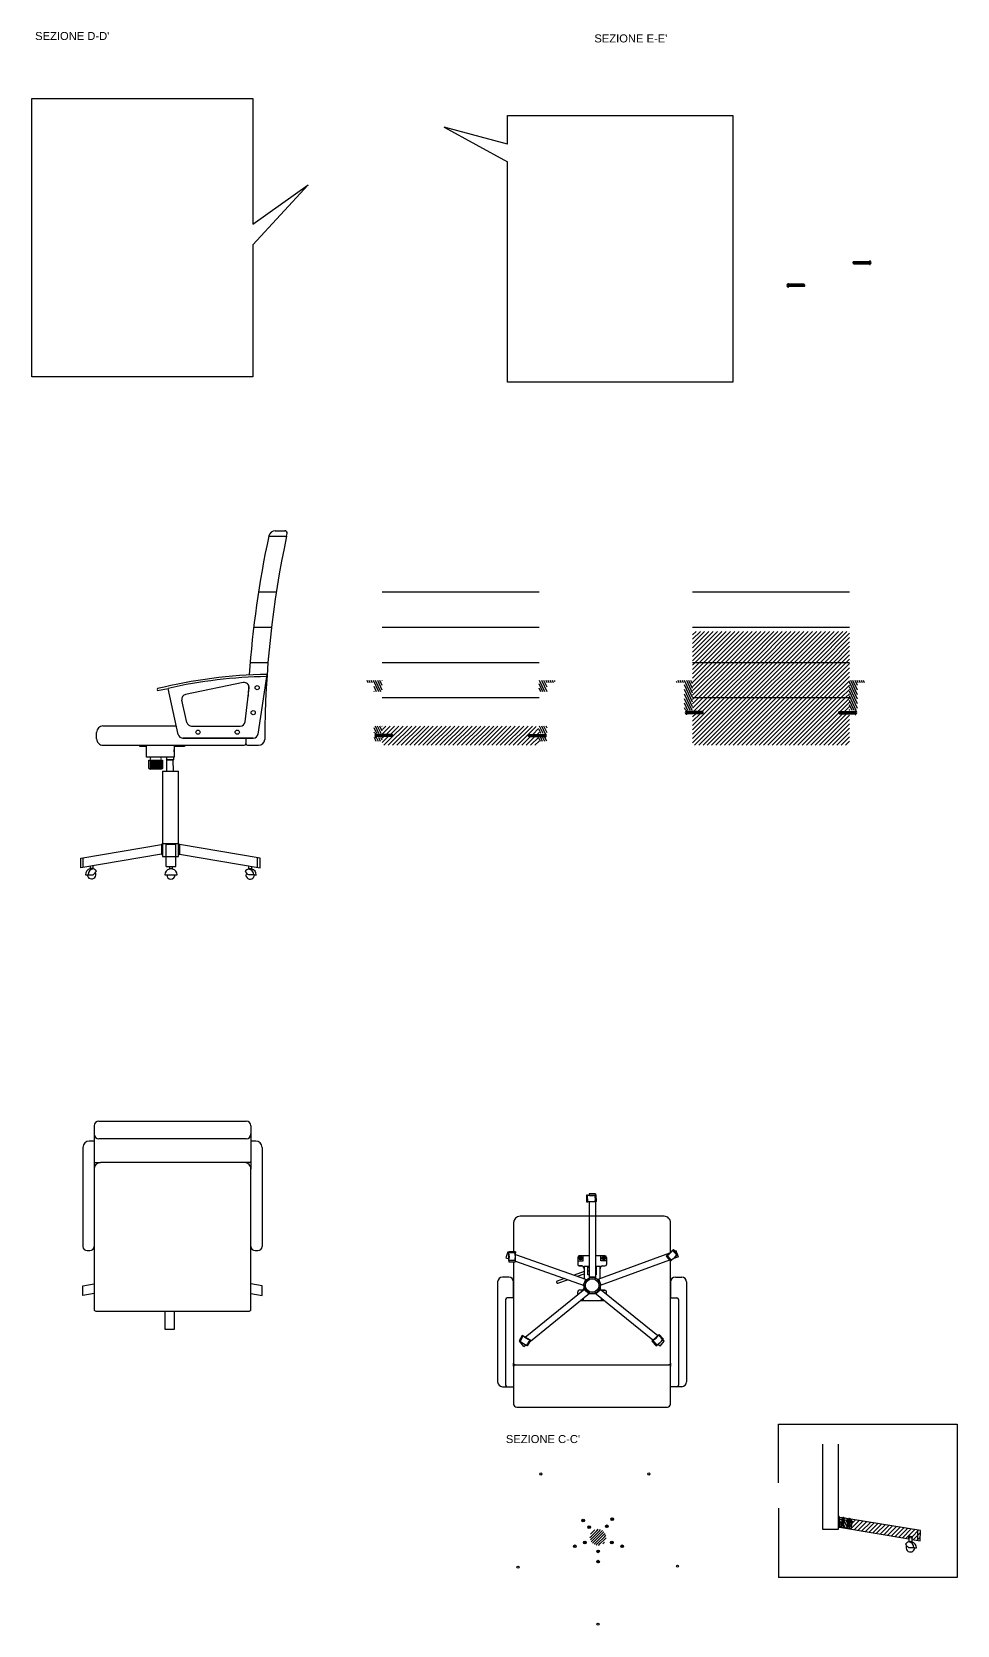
# Model space of a CAD drawing. Header units: millimetres. Extents: x -1085 to 10527, y 119 to 3003.
# Drawn here: x 4008.5 to 4297.5, y 896 to 1393.6 of the extents above; entities that cross this region are included whole.
import ezdxf

# ---------------------------------------------------------------- set-up
doc = ezdxf.new("R2010")
doc.units = ezdxf.units.MM
doc.styles.get("Standard").update_dxf_attribs({"font": 'arial.ttf'})
pattern_1 = [(45, (1871.6144, -69.7985), (-0.6735192, 0.6735192), [])]
pattern_2 = [(115, (1871.6144, -69.79846), (-0.54673017, -0.25494447), [])]
pattern_3 = [(45, (1871.6144, -69.79846), (-0.42656217, 0.42656217), [])]

msp = doc.modelspace()

# ---------------------------------------------------------------- hatches: boundary and pattern name
h = msp.add_hatch()
h.set_pattern_fill('ANSI31', color=256, scale=0.3)
h.set_pattern_definition(pattern_1)
h.paths.add_polyline_path([(4263.87, 1180.64), (4260.72, 1180.64), (4260.71, 1180.65), (4260.6, 1180.65), (4260.6, 1181.34), (4263.87, 1181.34), (4263.87, 1181.54), (4263.87, 1185.69), (4214.87, 1185.69), (4214.87, 1181.34), (4217.98, 1181.34), (4218.14, 1181.34), (4218.14, 1180.65), (4214.87, 1180.65), (4214.87, 1180.45), (4214.87, 1171.5, 0.414286), (4215.57, 1170.8), (4263.17, 1170.81, 0.414142), (4263.87, 1171.51)])
h.paths.add_polyline_path([(4263.87, 1206.34), (4214.87, 1206.34), (4214.87, 1196.69), (4263.87, 1196.69)])
h = msp.add_hatch()
h.set_pattern_fill('ANSI31', color=256, scale=0.3)
h.set_pattern_definition(pattern_1)
h.paths.add_polyline_path([(4263.87, 1196.69), (4214.87, 1196.69), (4214.87, 1185.69), (4263.87, 1185.69)])
h = msp.add_hatch()
h.set_pattern_fill('ANSI31', color=256, scale=0.19, angle=70)
h.set_pattern_definition(pattern_2)
h.paths.add_polyline_path([(4115.42, 1176.79), (4115.42, 1174.5), (4117.92, 1174.5), (4117.92, 1175.31), (4117.92, 1176.79)])
h.paths.add_polyline_path([(4117.92, 1173.2), (4115.42, 1173.2), (4115.42, 1172.27, 0.414214), (4115.72, 1171.97), (4117.92, 1171.97)])
h.paths.add_polyline_path([(4117.92, 1190.34), (4115.42, 1190.34), (4115.42, 1187.47), (4117.92, 1187.47)])
h.paths.add_polyline_path([(4117.92, 1191.04), (4112.92, 1191.04), (4112.92, 1190.34), (4117.92, 1190.34)])
h.paths.add_polyline_path([(4169.42, 1176.79), (4166.92, 1176.79), (4166.92, 1175.31), (4166.92, 1174.5), (4169.42, 1174.5)])
h.paths.add_polyline_path([(4169.42, 1173.2), (4166.92, 1173.2), (4166.92, 1171.97), (4169.12, 1171.97, 0.414214), (4169.42, 1172.27)])
h.paths.add_polyline_path([(4169.42, 1190.34), (4166.92, 1190.34), (4166.92, 1187.47), (4169.42, 1187.47)])
h.paths.add_polyline_path([(4171.92, 1191.04), (4166.92, 1191.04), (4166.92, 1190.34), (4171.92, 1190.34)])
h.paths.add_polyline_path([(4214.87, 1190.34), (4212.37, 1190.34), (4212.37, 1181.65), (4214.87, 1181.65)])
h.paths.add_polyline_path([(4214.87, 1191.04), (4209.87, 1191.04), (4209.87, 1190.34), (4214.87, 1190.34)])
h.paths.add_polyline_path([(4268.87, 1191.04), (4263.87, 1191.04), (4263.87, 1190.34), (4268.87, 1190.34)])
h.paths.add_polyline_path([(4266.37, 1190.34), (4263.87, 1190.34), (4263.87, 1181.65), (4266.37, 1181.65)])
h = msp.add_hatch()
h.set_pattern_fill('ANSI31', color=256, scale=0.3)
h.set_pattern_definition(pattern_1)
h.paths.add_polyline_path([(4166.92, 1175.31, 0.414214), (4165.42, 1176.81), (4119.42, 1176.81, 0.414214), (4117.92, 1175.31), (4117.92, 1174.19), (4121.2, 1174.19), (4121.2, 1173.51), (4117.92, 1173.51), (4117.92, 1173.3), (4117.92, 1171.5, 0.414286), (4118.63, 1170.8), (4166.23, 1170.81, 0.414142), (4166.92, 1171.51), (4166.92, 1173.2), (4166.92, 1173.3), (4166.92, 1173.51), (4164.35, 1173.51), (4163.65, 1173.51), (4163.65, 1174.19), (4166.92, 1174.19), (4166.92, 1174.4), (4166.92, 1174.5)])
h = msp.add_hatch()
h.set_pattern_fill('ANSI31', color=256, scale=0.19)
h.set_pattern_definition(pattern_3)
h.paths.add_polyline_path([(4182.82, 923.4, 1), (4187.86, 923.4, 1)])
h.paths.add_polyline_path([(4187.44, 923.4, -1), (4183.24, 923.4, -1)], flags=16)
h = msp.add_hatch()
h.set_pattern_fill('ANSI31', color=256, scale=0.3)
h.set_pattern_definition(pattern_1)
h.paths.add_polyline_path([(4264.35, 929.04), (4264.26, 928.97), (4264.24, 928.83, -0.414214), (4264.22, 928.82), (4264.15, 928.83), (4264.1, 928.51), (4264.81, 928.4), (4264.44, 926.13), (4260.81, 926.75), (4260.81, 926.71), (4260.48, 926.45), (4260.48, 926.35), (4260.81, 926.61), (4282.38, 922.94), (4282.38, 923.33, 0.304606), (4282.38, 923.44), (4282.38, 923.81), (4283.42, 923.63), (4283.42, 923.29, 0.297493), (4283.42, 923.18), (4283.42, 922.76), (4285.19, 922.46), (4285.19, 925.68)])
h.paths.add_polyline_path([(4263.53, 928.93), (4263.45, 928.94, -0.414214), (4263.43, 928.96), (4263.45, 929.09), (4263.4, 929.19), (4262.48, 929.34), (4262.4, 929.27), (4262.32, 928.8), (4263.48, 928.61)])
h.paths.add_polyline_path([(4261.59, 929.39), (4261.53, 929.49), (4260.81, 929.61), (4260.48, 930), (4260.48, 929.9), (4260.81, 929.51), (4260.81, 929.04), (4261.51, 928.93)])
h.paths.add_polyline_path([(4286.01, 925.55), (4285.19, 925.68), (4285.19, 922.46), (4285.98, 922.33)])
h = msp.add_hatch()
h.set_pattern_fill('ANSI31', color=256, scale=0.19, angle=70)
h.set_pattern_definition(pattern_2)
h.paths.add_polyline_path([(4263.48, 928.61), (4262.23, 928.81), (4261.96, 927.12), (4261.87, 926.57), (4263.11, 926.36)])
h.paths.add_polyline_path([(4261.61, 928.91), (4261.34, 927.22), (4261.34, 927.22), (4261.61, 928.91), (4261.61, 928.91), (4261.29, 926.91), (4261.25, 926.67), (4260.81, 926.75), (4260.81, 929.04), (4261.61, 928.91), (4261.34, 927.22), (4261.34, 927.22)])
h.paths.add_polyline_path([(4264.81, 928.4), (4264.1, 928.51), (4263.83, 926.83), (4263.73, 926.25), (4264.44, 926.13)])
h = msp.add_hatch()
h.set_pattern_fill('ANSI31', color=256, scale=0.19)
h.set_pattern_definition(pattern_3)
h.paths.add_polyline_path([(4187.44, 923.4, 1), (4183.24, 923.4, 1)])

# ---------------------------------------------------------------- linework, layer by layer
for p, q in [((4157.09, 1358.56), (4137.25, 1363.89)), ((4137.25, 1363.89), (4157.09, 1353.03)), ((4077.48, 1333.55), (4094.82, 1345.83)), ((4094.82, 1345.83), (4077.48, 1327.15)), ((4265.36, 1321.19), (4265.25, 1321.88)), ((4265.51, 1321.19), (4265.4, 1321.88)), ((4265.66, 1321.19), (4265.55, 1321.88)), ((4265.81, 1321.19), (4265.7, 1321.88)), ((4265.96, 1321.19), (4265.85, 1321.88)), ((4266.11, 1321.19), (4266, 1321.88)), ((4266.26, 1321.19), (4266.15, 1321.88)), ((4266.41, 1321.19), (4266.3, 1321.88)), ((4266.56, 1321.19), (4266.45, 1321.88)), ((4266.71, 1321.19), (4266.6, 1321.88)), ((4266.86, 1321.19), (4266.75, 1321.88)), ((4267.01, 1321.19), (4266.9, 1321.88)), ((4267.16, 1321.19), (4267.05, 1321.88)), ((4267.31, 1321.19), (4267.2, 1321.88)), ((4267.31, 1321.19), (4267.2, 1321.88)), ((4267.46, 1321.19), (4267.35, 1321.88)), ((4267.61, 1321.19), (4267.5, 1321.88)), ((4267.76, 1321.19), (4267.65, 1321.88)), ((4267.91, 1321.19), (4267.8, 1321.88)), ((4268.06, 1321.19), (4267.95, 1321.88)), ((4268.21, 1321.19), (4268.1, 1321.88)), ((4268.36, 1321.19), (4268.25, 1321.88)), ((4268.51, 1321.19), (4268.4, 1321.88)), ((4268.66, 1321.19), (4268.55, 1321.88)), ((4268.81, 1321.19), (4268.7, 1321.88)), ((4268.96, 1321.19), (4268.85, 1321.88)), ((4269.11, 1321.19), (4269, 1321.88)), ((4269.26, 1321.19), (4269.15, 1321.88)), ((4269.41, 1321.19), (4269.3, 1321.88)), ((4269.56, 1321.19), (4269.45, 1321.88)), ((4269.71, 1321.19), (4269.6, 1321.88)), ((4269.86, 1321.19), (4269.75, 1321.88)), ((4270.01, 1321.19), (4269.9, 1321.88)), ((4270.34, 1321.02), (4270.34, 1322.06)), ((4244.58, 1314.94), (4244.58, 1313.91)), ((4244.92, 1314.77), (4245.03, 1314.09)), ((4245.07, 1314.77), (4245.18, 1314.09)), ((4245.22, 1314.77), (4245.33, 1314.09)), ((4245.37, 1314.77), (4245.48, 1314.09)), ((4245.52, 1314.77), (4245.63, 1314.09)), ((4245.67, 1314.77), (4245.78, 1314.09)), ((4245.82, 1314.77), (4245.93, 1314.09)), ((4245.97, 1314.77), (4246.08, 1314.09)), ((4246.12, 1314.77), (4246.23, 1314.09)), ((4246.27, 1314.77), (4246.38, 1314.09)), ((4246.42, 1314.77), (4246.53, 1314.09)), ((4246.57, 1314.77), (4246.68, 1314.09)), ((4246.72, 1314.77), (4246.83, 1314.09)), ((4246.87, 1314.77), (4246.98, 1314.09)), ((4247.02, 1314.77), (4247.13, 1314.09)), ((4247.17, 1314.77), (4247.28, 1314.09)), ((4247.32, 1314.77), (4247.43, 1314.09)), ((4247.47, 1314.77), (4247.58, 1314.09)), ((4247.62, 1314.77), (4247.73, 1314.09)), ((4247.62, 1314.77), (4247.73, 1314.09)), ((4247.77, 1314.77), (4247.88, 1314.09)), ((4247.92, 1314.77), (4248.03, 1314.09)), ((4248.07, 1314.77), (4248.18, 1314.09)), ((4248.22, 1314.77), (4248.33, 1314.09)), ((4248.37, 1314.77), (4248.48, 1314.09)), ((4248.52, 1314.77), (4248.63, 1314.09)), ((4248.67, 1314.77), (4248.78, 1314.09)), ((4248.82, 1314.77), (4248.93, 1314.09)), ((4248.97, 1314.77), (4249.08, 1314.09)), ((4249.12, 1314.77), (4249.23, 1314.09)), ((4249.27, 1314.77), (4249.38, 1314.09)), ((4249.42, 1314.77), (4249.53, 1314.09)), ((4249.57, 1314.77), (4249.68, 1314.09)), ((4082.53, 1236.14), (4082.55, 1236.23)), ((4082.53, 1236.14), (4088.08, 1236.14)), ((4084.5, 1237.8), (4087.54, 1237.8)), ((4088.08, 1236.14), (4088.23, 1236.97)), ((4079.3, 1218.69), (4084.85, 1218.69)), ((4117.92, 1218.69), (4166.92, 1218.69)), ((4214.87, 1218.69), (4263.87, 1218.69)), ((4077.8, 1207.69), (4083.35, 1207.69)), ((4117.92, 1207.69), (4166.92, 1207.69)), ((4214.87, 1207.69), (4263.87, 1207.69)), ((4076.71, 1196.69), (4082.26, 1196.69)), ((4117.92, 1196.69), (4166.92, 1196.69)), ((4214.87, 1196.69), (4263.87, 1196.69)), ((4074.55, 1190.36), (4056.52, 1186.68)), ((4076.21, 1189.52), (4076.04, 1186.11)), ((4079.16, 1174.31), (4081.98, 1192.94)), ((4047.74, 1187.94), (4051.08, 1188.56)), ((4054.25, 1174.18), (4051.08, 1188.56)), ((4056.96, 1177.95), (4055.37, 1184.87)), ((4075.11, 1178.12), (4076.34, 1188.72)), ((4117.92, 1185.69), (4166.92, 1185.69)), ((4214.87, 1185.69), (4263.87, 1185.69)), ((4212.85, 1181.51), (4212.85, 1180.47)), ((4213.03, 1181.54), (4212.88, 1181.54)), ((4213.03, 1180.44), (4212.88, 1180.44)), ((4213.06, 1180.47), (4213.06, 1181.51)), ((4217.98, 1181.34), (4213.06, 1181.34)), ((4217.98, 1180.65), (4213.06, 1180.65)), ((4213.19, 1181.34), (4213.3, 1180.65)), ((4213.34, 1181.34), (4213.45, 1180.65)), ((4213.49, 1181.34), (4213.6, 1180.65)), ((4213.64, 1181.34), (4213.75, 1180.65)), ((4213.79, 1181.34), (4213.9, 1180.65)), ((4213.94, 1181.34), (4214.05, 1180.65)), ((4214.09, 1181.34), (4214.2, 1180.65)), ((4214.24, 1181.34), (4214.35, 1180.65)), ((4214.39, 1181.34), (4214.5, 1180.65)), ((4214.54, 1181.34), (4214.65, 1180.65)), ((4214.69, 1181.34), (4214.8, 1180.65)), ((4214.84, 1181.34), (4214.95, 1180.65)), ((4214.99, 1181.34), (4215.1, 1180.65)), ((4215.14, 1181.34), (4215.25, 1180.65)), ((4215.29, 1181.34), (4215.4, 1180.65)), ((4215.44, 1181.34), (4215.55, 1180.65)), ((4215.59, 1181.34), (4215.7, 1180.65)), ((4215.74, 1181.34), (4215.85, 1180.65)), ((4215.89, 1181.34), (4216, 1180.65)), ((4215.89, 1181.34), (4216, 1180.65)), ((4216.04, 1181.34), (4216.15, 1180.65)), ((4216.19, 1181.34), (4216.3, 1180.65)), ((4216.34, 1181.34), (4216.45, 1180.65)), ((4216.49, 1181.34), (4216.6, 1180.65)), ((4216.64, 1181.34), (4216.75, 1180.65)), ((4216.79, 1181.34), (4216.9, 1180.65)), ((4216.94, 1181.34), (4217.05, 1180.65)), ((4217.09, 1181.34), (4217.2, 1180.65)), ((4217.24, 1181.34), (4217.35, 1180.65)), ((4217.39, 1181.34), (4217.5, 1180.65)), ((4217.54, 1181.34), (4217.65, 1180.65)), ((4217.69, 1181.34), (4217.8, 1180.65)), ((4217.84, 1181.34), (4217.95, 1180.65)), ((4218.11, 1181.22), (4218, 1181.33)), ((4218.11, 1180.77), (4218, 1180.66)), ((4218.12, 1181.2), (4218.12, 1180.79)), ((4260.6, 1180.79), (4260.6, 1181.19)), ((4260.61, 1181.21), (4260.71, 1181.32)), ((4260.61, 1180.76), (4260.71, 1180.65)), ((4260.74, 1181.33), (4265.66, 1181.33)), ((4260.74, 1180.64), (4265.66, 1180.64)), ((4260.88, 1180.64), (4260.77, 1181.33)), ((4261.03, 1180.64), (4260.92, 1181.33)), ((4261.18, 1180.64), (4261.07, 1181.33)), ((4261.33, 1180.64), (4261.22, 1181.33)), ((4261.48, 1180.64), (4261.37, 1181.33)), ((4261.63, 1180.64), (4261.52, 1181.33)), ((4261.78, 1180.64), (4261.67, 1181.33)), ((4261.93, 1180.64), (4261.82, 1181.33)), ((4262.08, 1180.64), (4261.97, 1181.33)), ((4262.23, 1180.64), (4262.12, 1181.33)), ((4262.38, 1180.64), (4262.27, 1181.33)), ((4262.53, 1180.64), (4262.42, 1181.33)), ((4262.68, 1180.64), (4262.57, 1181.33)), ((4262.83, 1180.64), (4262.72, 1181.33)), ((4262.83, 1180.64), (4262.72, 1181.33)), ((4262.98, 1180.64), (4262.87, 1181.33)), ((4263.13, 1180.64), (4263.02, 1181.33)), ((4263.28, 1180.64), (4263.17, 1181.33)), ((4263.43, 1180.64), (4263.32, 1181.33)), ((4263.58, 1180.64), (4263.47, 1181.33)), ((4263.73, 1180.64), (4263.62, 1181.33)), ((4263.88, 1180.64), (4263.77, 1181.33)), ((4264.03, 1180.64), (4263.92, 1181.33)), ((4264.18, 1180.64), (4264.07, 1181.33)), ((4264.33, 1180.64), (4264.22, 1181.33)), ((4264.48, 1180.64), (4264.37, 1181.33)), ((4264.63, 1180.64), (4264.52, 1181.33)), ((4264.78, 1180.64), (4264.67, 1181.33)), ((4264.93, 1180.64), (4264.82, 1181.33)), ((4265.08, 1180.64), (4264.97, 1181.33)), ((4265.23, 1180.64), (4265.12, 1181.33)), ((4265.38, 1180.64), (4265.27, 1181.33)), ((4265.53, 1180.64), (4265.42, 1181.33)), ((4265.66, 1181.51), (4265.66, 1180.47)), ((4265.69, 1181.54), (4265.83, 1181.54)), ((4265.69, 1180.44), (4265.83, 1180.44)), ((4265.86, 1180.47), (4265.86, 1181.51)), ((4028.72, 1172.82), (4028.72, 1174.82)), ((4030.72, 1176.82), (4053.67, 1176.82)), ((4058.42, 1176.79), (4073.62, 1176.79)), ((4030.72, 1170.82), (4074.86, 1170.83)), ((4042.23, 1170.45), (4042.23, 1170.83)), ((4044.36, 1170.45), (4042.23, 1170.45)), ((4056.2, 1170.45), (4052.92, 1170.45)), ((4077.67, 1173.01), (4055.71, 1173.01)), ((4055.71, 1173.01), (4077.67, 1173.01)), ((4056.2, 1170.83), (4056.2, 1170.45)), ((4075.36, 1173.01), (4075.36, 1171.33)), ((4075.86, 1170.83), (4079.28, 1170.83)), ((4115.89, 1174.37), (4115.89, 1173.33)), ((4116.22, 1174.19), (4116.33, 1173.51)), ((4116.37, 1174.19), (4116.48, 1173.51)), ((4116.52, 1174.19), (4116.63, 1173.51)), ((4116.67, 1174.19), (4116.78, 1173.51)), ((4116.82, 1174.19), (4116.93, 1173.51)), ((4116.97, 1174.19), (4117.08, 1173.51)), ((4117.12, 1174.19), (4117.23, 1173.51)), ((4117.27, 1174.19), (4117.38, 1173.51)), ((4117.42, 1174.19), (4117.53, 1173.51)), ((4117.57, 1174.19), (4117.68, 1173.51)), ((4117.72, 1174.19), (4117.83, 1173.51)), ((4117.87, 1174.19), (4117.98, 1173.51)), ((4118.02, 1174.19), (4118.13, 1173.51)), ((4118.17, 1174.19), (4118.28, 1173.51)), ((4118.32, 1174.19), (4118.43, 1173.51)), ((4118.47, 1174.19), (4118.58, 1173.51)), ((4118.62, 1174.19), (4118.73, 1173.51)), ((4118.77, 1174.19), (4118.88, 1173.51)), ((4118.92, 1174.19), (4119.03, 1173.51)), ((4118.92, 1174.19), (4119.03, 1173.51)), ((4119.07, 1174.19), (4119.18, 1173.51)), ((4119.22, 1174.19), (4119.33, 1173.51)), ((4119.37, 1174.19), (4119.48, 1173.51)), ((4119.52, 1174.19), (4119.63, 1173.51)), ((4119.67, 1174.19), (4119.78, 1173.51)), ((4119.82, 1174.19), (4119.93, 1173.51)), ((4119.97, 1174.19), (4120.08, 1173.51)), ((4120.12, 1174.19), (4120.23, 1173.51)), ((4120.27, 1174.19), (4120.38, 1173.51)), ((4120.42, 1174.19), (4120.53, 1173.51)), ((4120.57, 1174.19), (4120.68, 1173.51)), ((4120.72, 1174.19), (4120.83, 1173.51)), ((4120.87, 1174.19), (4120.98, 1173.51)), ((4163.93, 1173.51), (4163.82, 1174.19)), ((4164.08, 1173.51), (4163.97, 1174.19)), ((4164.23, 1173.51), (4164.12, 1174.19)), ((4164.38, 1173.51), (4164.27, 1174.19)), ((4164.53, 1173.51), (4164.42, 1174.19)), ((4164.68, 1173.51), (4164.57, 1174.19)), ((4164.83, 1173.51), (4164.72, 1174.19)), ((4164.98, 1173.51), (4164.87, 1174.19)), ((4165.13, 1173.51), (4165.02, 1174.19)), ((4165.28, 1173.51), (4165.17, 1174.19)), ((4165.43, 1173.51), (4165.32, 1174.19)), ((4165.58, 1173.51), (4165.47, 1174.19)), ((4165.73, 1173.51), (4165.62, 1174.19)), ((4165.88, 1173.51), (4165.77, 1174.19)), ((4165.88, 1173.51), (4165.77, 1174.19)), ((4166.03, 1173.51), (4165.92, 1174.19)), ((4166.18, 1173.51), (4166.07, 1174.19)), ((4166.33, 1173.51), (4166.22, 1174.19)), ((4166.48, 1173.51), (4166.37, 1174.19)), ((4166.63, 1173.51), (4166.52, 1174.19)), ((4166.78, 1173.51), (4166.67, 1174.19)), ((4166.93, 1173.51), (4166.82, 1174.19)), ((4167.08, 1173.51), (4166.97, 1174.19)), ((4167.23, 1173.51), (4167.12, 1174.19)), ((4167.38, 1173.51), (4167.27, 1174.19)), ((4167.53, 1173.51), (4167.42, 1174.19)), ((4167.68, 1173.51), (4167.57, 1174.19)), ((4167.83, 1173.51), (4167.72, 1174.19)), ((4167.98, 1173.51), (4167.87, 1174.19)), ((4168.13, 1173.51), (4168.02, 1174.19)), ((4168.28, 1173.51), (4168.17, 1174.19)), ((4168.43, 1173.51), (4168.32, 1174.19)), ((4168.58, 1173.51), (4168.47, 1174.19)), ((4168.91, 1173.33), (4168.91, 1174.37)), ((4045.04, 1166.14), (4049.28, 1166.14)), ((4045.44, 1166.14), (4045.44, 1163.53)), ((4045.84, 1166.14), (4045.84, 1163.53)), ((4046.24, 1166.14), (4046.24, 1163.53)), ((4046.64, 1166.14), (4046.64, 1163.53)), ((4047.04, 1166.14), (4047.04, 1163.53)), ((4047.44, 1166.14), (4047.44, 1163.53)), ((4047.84, 1166.14), (4047.84, 1163.53)), ((4048.24, 1166.14), (4048.24, 1163.53)), ((4048.64, 1166.14), (4048.64, 1163.53)), ((4049.04, 1166.14), (4049.04, 1163.53)), ((4050.7, 1166.19), (4050.54, 1166.37)), ((4050.7, 1162.67), (4050.7, 1166.19)), ((4052.69, 1166.19), (4050.7, 1166.19)), ((4052.85, 1166.37), (4052.69, 1166.19)), ((4052.7, 1162.67), (4052.69, 1166.19)), ((4052.92, 1168.71), (4052.92, 1169.39)), ((4045.04, 1163.53), (4049.28, 1163.53)), ((4045.04, 1163.53), (4045.47, 1163.3)), ((4049.28, 1163.53), (4048.85, 1163.3)), ((4049.29, 1162.67), (4049.29, 1136.07)), ((4049.29, 1162.67), (4054.29, 1162.67)), ((4054.29, 1136.07), (4054.29, 1162.67)), ((4049.29, 1140.14), (4048.96, 1139.75)), ((4048.96, 1139.75), (4048.96, 1136.75)), ((4049.29, 1140.14), (4054.29, 1140.15)), ((4050.46, 1132.92), (4050.46, 1139.82)), ((4053.46, 1139.82), (4050.46, 1139.82)), ((4053.46, 1132.92), (4053.46, 1139.82)), ((4054.29, 1140.15), (4054.61, 1139.76)), ((4054.61, 1139.76), (4054.61, 1136.76)), ((4024.58, 1132.62), (4024.58, 1135.62)), ((4024.58, 1132.62), (4024.58, 1135.62)), ((4048.96, 1136.75), (4049.29, 1136.49)), ((4049.29, 1136.07), (4050.46, 1136.07)), ((4053.46, 1135.94), (4050.46, 1135.94)), ((4053.49, 1136.07), (4054.29, 1136.07)), ((4054.61, 1136.76), (4054.29, 1136.51)), ((4078.99, 1132.62), (4078.99, 1135.62)), ((4078.99, 1132.62), (4078.99, 1135.62)), ((4025.26, 1130.36), (4025.85, 1130.36)), ((4025.85, 1130.36), (4027.65, 1130.36)), ((4026.68, 1132.98), (4026.68, 1132.21)), ((4027.67, 1132.21), (4027.67, 1133.14)), ((4050.04, 1130.29), (4050.63, 1130.29)), ((4050.46, 1132.92), (4053.46, 1132.92)), ((4050.63, 1130.29), (4053.27, 1130.29)), ((4051.46, 1132.92), (4051.46, 1132.13)), ((4052.44, 1132.13), (4052.44, 1132.92)), ((4053.27, 1130.29), (4053.86, 1130.29)), ((4076.21, 1133.09), (4076.21, 1132.13)), ((4078.02, 1130.29), (4076.23, 1130.29)), ((4077.2, 1132.13), (4077.2, 1132.92)), ((4078.02, 1130.29), (4078.62, 1130.29)), ((4027.95, 1051.93), (4027.95, 1049.38)), ((4029.45, 1053.43), (4075.45, 1053.43)), ((4076.95, 1051.93), (4076.95, 1049.38)), ((4024.45, 1045.18), (4024.45, 1014.24)), ((4027.95, 1047.18), (4026.45, 1047.18)), ((4027.95, 1049.38), (4027.95, 1040.83)), ((4027.95, 1047.18), (4027.95, 1038.43)), ((4075.45, 1047.88), (4029.45, 1047.88)), ((4076.95, 1049.38), (4076.95, 1040.83)), ((4078.44, 1047.18), (4076.95, 1047.18)), ((4076.95, 1047.18), (4076.95, 1038.43)), ((4080.44, 1045.18), (4080.44, 1014.24)), ((4028.35, 1040.43), (4029.95, 1040.43)), ((4076.55, 1040.43), (4074.95, 1040.43)), ((4182.08, 1030.26), (4181.7, 1030.25)), ((4181.7, 1030.25), (4181.76, 1028.21)), ((4182.08, 1030.26), (4184.5, 1030.33)), ((4182.14, 1028.22), (4182.08, 1030.26)), ((4184.59, 1030.68), (4182.59, 1030.68)), ((4182.59, 1030.68), (4182.59, 1030.27)), ((4184.55, 1028.29), (4184.5, 1030.33)), ((4184.8, 1030.33), (4184.5, 1030.33)), ((4184.59, 1030.68), (4184.59, 1030.33)), ((4184.85, 1028.3), (4184.8, 1030.33)), ((4181.76, 1028.21), (4182.14, 1028.22)), ((4182.14, 1028.22), (4184.55, 1028.29)), ((4182.59, 1028.24), (4182.59, 1004.39)), ((4184.85, 1028.3), (4184.55, 1028.29)), ((4184.59, 1028.29), (4184.59, 1004.32)), ((4025.75, 1012.94), (4026.65, 1012.94)), ((4078.25, 1012.94), (4079.14, 1012.94)), ((4157.17, 1012.6), (4156.5, 1010.72)), ((4156.5, 1010.72), (4157.6, 1010.33)), ((4157.17, 1012.6), (4157.51, 1012.48)), ((4157.51, 1012.56), (4157.51, 1012.26)), ((4159.55, 1012.56), (4157.51, 1012.56)), ((4159.55, 1012.26), (4157.51, 1012.26)), ((4157.51, 1009.84), (4157.51, 1012.26)), ((4159.54, 1009.84), (4159.55, 1012.26)), ((4159.55, 1012.56), (4159.55, 1012.26)), ((4159.55, 1011.76), (4181.79, 1003.88)), ((4178.99, 1010.83), (4178.99, 1008.64)), ((4182.59, 1011.33), (4179.49, 1011.33)), ((4180.75, 1009.74), (4180.75, 1011.33)), ((4187.49, 1011.33), (4184.59, 1011.33)), ((4207.66, 1012.11), (4185.27, 1003.89)), ((4186.22, 1009.74), (4186.22, 1011.33)), ((4187.99, 1010.83), (4187.99, 1008.64)), ((4206.91, 1011.43), (4206.63, 1011.18)), ((4206.63, 1011.18), (4208, 1009.67)), ((4206.91, 1011.43), (4208.7, 1013.05)), ((4208.28, 1009.92), (4206.91, 1011.43)), ((4208.28, 1009.92), (4210.07, 1011.54)), ((4208.93, 1013.26), (4208.7, 1013.05)), ((4210.07, 1011.54), (4208.7, 1013.05)), ((4210.44, 1011), (4208.73, 1010.37)), ((4210.29, 1011.75), (4208.93, 1013.26)), ((4209.75, 1012.88), (4209.39, 1012.75)), ((4210.07, 1011.99), (4209.75, 1012.88)), ((4210.29, 1011.75), (4210.07, 1011.54)), ((4210.44, 1011), (4210.2, 1011.66)), ((4157.51, 1009.84), (4157.51, 1009.47)), ((4159.54, 1009.84), (4157.51, 1009.84)), ((4157.51, 1009.47), (4159.54, 1009.46)), ((4158.98, 1009.84), (4158.99, 1009.84)), ((4159.54, 1009.46), (4159.54, 1009.84)), ((4159.54, 1009.64), (4181, 1002.04)), ((4180.99, 1006.38), (4177.88, 1005.29)), ((4178.88, 1004.93), (4180.99, 1005.67)), ((4179, 1009.74), (4180.75, 1009.74)), ((4179.49, 1008.14), (4180.34, 1008.14)), ((4180.34, 1008.14), (4179.49, 1008.14)), ((4180.99, 1008.05), (4180.99, 1004.17)), ((4180.99, 1008.05), (4182.59, 1008.05)), ((4184.59, 1008.05), (4185.99, 1008.05)), ((4185.99, 1004.15), (4185.99, 1008.05)), ((4207.7, 1010), (4186.04, 1002.04)), ((4187.97, 1009.74), (4186.22, 1009.74)), ((4186.63, 1008.14), (4187.49, 1008.14)), ((4208, 1009.67), (4208.28, 1009.92)), ((4153.99, 1003.18), (4153.99, 971.94)), ((4157.49, 1004.68), (4155.49, 1004.68)), ((4158.99, 998.17), (4158.99, 1003.18)), ((4162.62, 985.93), (4181.23, 1000.99)), ((4172.41, 1003.05), (4172.44, 1002.98)), ((4174.84, 1004.22), (4172.59, 1003.43)), ((4172.82, 1002.8), (4175.85, 1003.86)), ((4180.34, 1000.58), (4179.49, 1000.58)), ((4181.49, 1003.99), (4180.7, 1002.15)), ((4182.44, 999.46), (4180.98, 1000.79)), ((4180.99, 1002.04), (4180.99, 1000.78)), ((4184.59, 1004.64), (4182.59, 1004.64)), ((4184.6, 999.46), (4186.08, 1000.83)), ((4186.34, 1002.15), (4185.57, 1004)), ((4203.97, 986.3), (4185.83, 1001.04)), ((4185.99, 1000.91), (4185.99, 1001.53)), ((4187.49, 1000.58), (4186.63, 1000.58)), ((4186.63, 1000.58), (4187.49, 1000.58)), ((4207.99, 1003.18), (4207.99, 998.17)), ((4209.49, 1004.68), (4211.49, 1004.68)), ((4212.99, 1003.18), (4212.99, 971.94)), ((4156.49, 997.67), (4156.49, 970.94)), ((4158.99, 998.17), (4156.99, 998.17)), ((4164.2, 984.65), (4182.69, 999.66)), ((4178.99, 999.18), (4178.99, 1000.08)), ((4179.89, 997.39), (4187.15, 997.39)), ((4180.74, 998.08), (4180.74, 997.39)), ((4182.48, 999.5), (4184.55, 999.5)), ((4202.48, 984.94), (4184.35, 999.66)), ((4186.4, 997.39), (4186.4, 998)), ((4187.99, 999.28), (4187.99, 1000.08)), ((4207.99, 998.17), (4209.99, 998.17)), ((4210.49, 997.67), (4210.49, 970.94)), ((4049.99, 994.05), (4050.04, 988.43)), ((4053.05, 988.43), (4053.05, 994.05)), ((4050.04, 988.43), (4053.05, 988.43)), ((4161.69, 986.48), (4160.66, 984.72)), ((4160.99, 984.53), (4162.01, 986.29)), ((4162.01, 986.29), (4161.69, 986.48)), ((4162.01, 986.29), (4164.1, 985.07)), ((4202.46, 984.93), (4204.25, 986.55)), ((4204.47, 986.75), (4204.25, 986.55)), ((4205.61, 985.04), (4204.25, 986.55)), ((4205.84, 985.24), (4204.47, 986.75)), ((4160.66, 984.72), (4160.99, 984.53)), ((4160.9, 984.54), (4160.92, 984.56)), ((4162.16, 982.99), (4160.9, 984.54)), ((4160.99, 984.53), (4163.07, 983.31)), ((4162.16, 982.99), (4162.77, 983.49)), ((4163.07, 983.31), (4164.1, 985.07)), ((4163.33, 983.16), (4163.07, 983.31)), ((4163.33, 983.16), (4164.36, 984.92)), ((4164.36, 984.92), (4164.1, 985.07)), ((4202.46, 984.93), (4202.18, 984.68)), ((4202.18, 984.68), (4203.54, 983.16)), ((4203.82, 983.42), (4202.46, 984.93)), ((4203.54, 983.16), (4203.82, 983.42)), ((4203.82, 983.42), (4205.61, 985.04)), ((4204.71, 983.12), (4204.07, 983.64)), ((4204.62, 984.14), (4204.74, 984.25)), ((4204.71, 983.12), (4205.97, 984.68)), ((4205.97, 984.68), (4205.57, 985)), ((4205.61, 985.04), (4205.84, 985.24)), ((4158.99, 976.81), (4158.99, 977.81)), ((4158.99, 976.81), (4158.99, 965.03)), ((4159.49, 977.31), (4159.49, 977.31)), ((4207.49, 977.31), (4207.49, 977.31)), ((4207.99, 977.81), (4207.99, 976.81)), ((4207.99, 965.03), (4207.99, 976.81)), ((4155.49, 970.44), (4156.99, 970.44)), ((4156.99, 970.44), (4158.99, 970.44)), ((4209.99, 970.44), (4207.99, 970.44)), ((4211.49, 970.44), (4209.99, 970.44)), ((4159.99, 964.03), (4206.99, 964.03)), ((4241.67, 940.39), (4241.67, 958.72)), ((4241.67, 958.72), (4297.5, 958.72)), ((4297.5, 958.72), (4297.5, 910.86)), ((4255.48, 952.52), (4255.48, 925.91)), ((4260.48, 925.91), (4260.48, 952.52)), ((4241.67, 932.5), (4241.67, 910.86)), ((4255.48, 925.91), (4260.48, 925.91)), ((4260.48, 930), (4260.81, 929.61)), ((4260.48, 929.9), (4260.81, 929.51)), ((4260.81, 926.71), (4260.48, 926.45)), ((4260.81, 926.61), (4260.48, 926.35)), ((4260.81, 929.51), (4260.81, 926.71)), ((4260.81, 929.04), (4261.61, 928.91)), ((4260.81, 926.75), (4264.44, 926.13)), ((4260.81, 926.61), (4282.38, 922.94)), ((4261.61, 928.91), (4261.25, 926.67)), ((4261.97, 927.17), (4261.34, 927.17)), ((4261.99, 927.32), (4261.35, 927.32)), ((4262.01, 927.47), (4261.38, 927.47)), ((4262.04, 927.62), (4261.4, 927.62)), ((4262.06, 927.77), (4261.42, 927.77)), ((4262.08, 927.91), (4261.45, 927.91)), ((4262.11, 928.06), (4261.47, 928.06)), ((4262.13, 928.21), (4261.5, 928.21)), ((4262.16, 928.36), (4261.52, 928.36)), ((4261.53, 929.49), (4261.59, 929.39)), ((4262.18, 928.51), (4261.54, 928.51)), ((4262.2, 928.65), (4261.57, 928.65)), ((4262.23, 928.8), (4261.59, 928.8)), ((4262.25, 928.95), (4261.62, 928.95)), ((4262.23, 928.81), (4261.87, 926.57)), ((4262.23, 928.81), (4263.48, 928.61)), ((4262.48, 929.34), (4262.4, 929.27)), ((4263.48, 928.61), (4263.11, 926.36)), ((4263.83, 926.87), (4263.21, 926.87)), ((4263.86, 927.02), (4263.22, 927.02)), ((4263.88, 927.17), (4263.24, 927.17)), ((4263.9, 927.32), (4263.27, 927.32)), ((4263.93, 927.46), (4263.29, 927.46)), ((4263.95, 927.61), (4263.31, 927.61)), ((4263.98, 927.76), (4263.34, 927.76)), ((4264, 927.91), (4263.36, 927.91)), ((4264.02, 928.06), (4263.39, 928.06)), ((4263.4, 929.19), (4263.45, 929.09)), ((4264.05, 928.2), (4263.41, 928.2)), ((4264.07, 928.35), (4263.43, 928.35)), ((4264.1, 928.5), (4263.46, 928.5)), ((4264.12, 928.65), (4263.48, 928.65)), ((4264.1, 928.51), (4263.73, 926.25)), ((4264.1, 928.51), (4264.81, 928.4)), ((4264.35, 929.04), (4264.26, 928.97)), ((4286.01, 925.55), (4264.35, 929.04)), ((4264.44, 926.13), (4264.81, 928.39)), ((4285.19, 922.46), (4285.19, 925.68)), ((4282.38, 923.44), (4282.38, 923.81)), ((4282.38, 923.81), (4283.42, 923.63)), ((4282.38, 922.94), (4282.38, 923.33)), ((4282.41, 923.78), (4282.41, 923.47)), ((4282.41, 923.78), (4283.39, 923.61)), ((4282.41, 923.32), (4282.41, 921.98)), ((4282.43, 923.44), (4283.36, 923.28)), ((4282.44, 923.35), (4283.37, 923.19)), ((4283.39, 923.31), (4283.39, 923.61)), ((4283.39, 923.16), (4283.39, 921.98)), ((4283.42, 923.29), (4283.42, 923.63)), ((4283.42, 922.76), (4283.42, 923.18)), ((4283.42, 922.76), (4285.98, 922.33)), ((4285.98, 922.33), (4286.01, 925.55)), ((4284.22, 920.13), (4282.42, 920.13)), ((4284.22, 920.13), (4284.81, 920.13)), ((4297.5, 910.86), (4241.67, 910.86))]:
    msp.add_line(p, q)
at = {"color": 0, "linetype": 'Continuous'}
for p, q in [((4265.08, 1321.76), (4265.19, 1321.87)), ((4265.08, 1321.33), (4265.08, 1321.74)), ((4265.08, 1321.31), (4265.19, 1321.2)), ((4265.21, 1321.88), (4270.14, 1321.88)), ((4265.21, 1321.19), (4270.14, 1321.19)), ((4270.14, 1322.06), (4270.14, 1321.02)), ((4270.17, 1322.09), (4270.31, 1322.09)), ((4270.17, 1320.99), (4270.31, 1320.99)), ((4244.76, 1314.97), (4244.61, 1314.97)), ((4244.76, 1313.88), (4244.61, 1313.88)), ((4244.79, 1313.91), (4244.79, 1314.94)), ((4249.71, 1314.77), (4244.79, 1314.77)), ((4249.71, 1314.09), (4244.79, 1314.09)), ((4249.84, 1314.65), (4249.73, 1314.76)), ((4249.84, 1314.2), (4249.73, 1314.1)), ((4249.85, 1314.63), (4249.85, 1314.23)), ((4261.33, 927.2), (4261.65, 929.18)), ((4261.45, 927.07), (4261.34, 927.17)), ((4261.78, 927.01), (4261.46, 927.06)), ((4261.8, 927.01), (4261.94, 927.08)), ((4261.95, 927.1), (4262.27, 929.08)), ((4263.2, 926.9), (4263.52, 928.88)), ((4263.31, 926.76), (4263.21, 926.87)), ((4263.65, 926.7), (4263.33, 926.76)), ((4263.67, 926.71), (4263.8, 926.77)), ((4263.82, 926.8), (4264.14, 928.78))]:
    msp.add_line(p, q, dxfattribs=at)
at = {"linetype": 'Continuous'}
for p, q in [((4116.06, 1174.4), (4115.92, 1174.4)), ((4116.06, 1173.3), (4115.92, 1173.3)), ((4116.09, 1173.33), (4116.09, 1174.37)), ((4121.01, 1174.19), (4116.09, 1174.19)), ((4121.01, 1173.51), (4116.09, 1173.51)), ((4121.14, 1174.07), (4121.04, 1174.18)), ((4121.14, 1173.63), (4121.04, 1173.52)), ((4121.15, 1174.05), (4121.15, 1173.65)), ((4163.65, 1173.65), (4163.65, 1174.05)), ((4163.66, 1174.07), (4163.76, 1174.18)), ((4163.66, 1173.63), (4163.76, 1173.52)), ((4163.79, 1174.19), (4168.71, 1174.19)), ((4163.79, 1173.51), (4168.71, 1173.51)), ((4168.71, 1174.37), (4168.71, 1173.33)), ((4168.74, 1174.4), (4168.88, 1174.4)), ((4168.74, 1173.3), (4168.88, 1173.3))]:
    msp.add_line(p, q, dxfattribs=at)
for points in [[(4077.48, 1327.15), (4077.48, 1285.92), (4008.51, 1285.92), (4008.51, 1372.85), (4077.48, 1372.85), (4077.48, 1333.55)], [(4157.09, 1358.56), (4157.09, 1367.51), (4227.49, 1367.51), (4227.49, 1284.22), (4157.09, 1284.22), (4157.09, 1353.03)], [(4045.04, 1163.53), (4045.04, 1166.14)], [(4045.54, 1167.08), (4045.42, 1166.93), (4045.54, 1166.8), (4045.42, 1166.67), (4045.54, 1166.55), (4045.42, 1166.45), (4045.54, 1166.33), (4045.42, 1166.25), (4045.54, 1166.14)], [(4048.78, 1167.08), (4048.9, 1166.93), (4048.78, 1166.8), (4048.9, 1166.67), (4048.78, 1166.55), (4048.9, 1166.45), (4048.78, 1166.33), (4048.9, 1166.25), (4048.78, 1166.14)], [(4049.28, 1166.14), (4049.28, 1163.53)], [(4048.85, 1163.3), (4045.47, 1163.3)], [(4048.96, 1136.75), (4023.79, 1132.49), (4023.79, 1135.49), (4048.97, 1139.77)], [(4054.61, 1136.76), (4079.78, 1132.49), (4079.78, 1135.49), (4054.61, 1139.76)], [(4158.99, 1009.46), (4158.99, 997.5), (4158.99, 977.81)], [(4182.59, 1005.42), (4182.21, 1005.42), (4182.21, 1007.73), (4182.59, 1007.73)], [(4184.59, 1007.73), (4184.79, 1007.73), (4184.79, 1005.42), (4184.59, 1005.42)], [(4027.95, 999.52), (4024.45, 998.93), (4024.45, 1001.93), (4027.95, 1002.52)], [(4076.95, 999.52), (4080.44, 998.93), (4080.44, 1001.93), (4076.95, 1002.52)], [(4261.53, 929.49), (4260.81, 929.61)], [(4263.4, 929.19), (4262.48, 929.34)]]:
    msp.add_lwpolyline(points)
for points in [[(4044.36, 1170.83), (4052.92, 1170.83), (4052.92, 1167.08), (4044.36, 1167.08)], [(4050.54, 1167.08), (4050.54, 1166.37), (4052.85, 1166.37), (4052.85, 1167.08)], [(4262.4, 929.26), (4262.36, 929.06), (4261.55, 929.19), (4261.59, 929.39)], [(4264.26, 928.96), (4264.23, 928.76), (4263.42, 928.89), (4263.45, 929.09)]]:
    msp.add_lwpolyline(points, close=True)
for points in [[(4027.95, 994.55, 0.414214), (4028.45, 994.05), (4076.45, 994.05, 0.414214), (4076.95, 994.55), (4076.95, 1014.24), (4076.95, 1038.43, 0.414214), (4074.95, 1040.43), (4029.95, 1040.43, 0.414213), (4027.95, 1038.43), (4027.95, 1014.24), (4027.95, 994.55)], [(4207.99, 1012.41), (4207.99, 1021.69, 0.414214), (4205.99, 1023.69), (4160.99, 1023.69, 0.414213), (4158.99, 1021.69), (4158.99, 1012.56)], [(4158.99, 977.81, 0.414214), (4159.49, 977.31), (4207.49, 977.31, 0.414214), (4207.99, 977.81), (4207.99, 997.5), (4207.99, 1009.68)]]:
    msp.add_lwpolyline(points, format="xyb")
for points in [[(4180, 1010.3), (4180.17, 1010.6), (4180, 1010.89), (4179.67, 1010.89), (4179.5, 1010.6), (4179.67, 1010.3)], [(4187.3, 1010.3), (4187.47, 1010.6), (4187.3, 1010.89), (4186.96, 1010.89), (4186.79, 1010.6), (4186.96, 1010.3)], [(4180.69, 928.39), (4180.51, 928.57), (4180.58, 928.82), (4180.82, 928.88), (4181, 928.7), (4180.93, 928.45)], [(4182.55, 926.31), (4182.38, 926.49), (4182.45, 926.73), (4182.69, 926.79), (4182.87, 926.61), (4182.8, 926.37)], [(4188.14, 926.6), (4188.3, 926.8), (4188.22, 927.04), (4187.97, 927.08), (4187.81, 926.89), (4187.89, 926.65)], [(4189.88, 928.8), (4190.05, 928.99), (4189.96, 929.23), (4189.72, 929.27), (4189.55, 929.08), (4189.63, 928.84)], [(4178.25, 920.4), (4178.33, 920.63), (4178.17, 920.83), (4177.92, 920.78), (4177.84, 920.54), (4178, 920.35)], [(4181.43, 921.59), (4181.52, 921.83), (4181.35, 922.02), (4181.11, 921.98), (4181.02, 921.74), (4181.19, 921.55)], [(4189.52, 921.55), (4189.43, 921.79), (4189.59, 921.98), (4189.84, 921.94), (4189.93, 921.7), (4189.77, 921.51)], [(4192.72, 920.39), (4192.63, 920.63), (4192.79, 920.82), (4193.04, 920.78), (4193.13, 920.54), (4192.97, 920.35)], [(4185.12, 918.88), (4185.34, 918.75), (4185.56, 918.88), (4185.56, 919.13), (4185.34, 919.26), (4185.12, 919.13)], [(4185.12, 915.67), (4185.34, 915.54), (4185.56, 915.67), (4185.56, 915.92), (4185.34, 916.05), (4185.12, 915.92)]]:
    msp.add_lwpolyline(points, close=True, dxfattribs=at)
for centre, radius in [((4078.88, 1188.78), 0.652), ((4077.64, 1180.96), 0.652), ((4060.39, 1174.88), 0.652), ((4072.66, 1174.88), 0.652), ((4179.83, 1010.6), 0.549), ((4187.13, 1010.6), 0.549), ((4183.52, 1002.04), 2.52), ((4183.52, 1002.04), 2.12), ((4167.48, 943.17), 0.322), ((4201.19, 943.17), 0.322), ((4180.75, 928.63), 0.415), ((4182.62, 926.55), 0.415), ((4188.06, 926.84), 0.415), ((4189.8, 929.03), 0.415), ((4178.08, 920.59), 0.415), ((4181.27, 921.78), 0.415), ((4189.68, 921.75), 0.415), ((4192.88, 920.59), 0.415), ((4185.34, 919.01), 0.415), ((4185.34, 915.8), 0.415), ((4160.34, 914.09), 0.322), ((4210.15, 914.36), 0.322), ((4185.34, 896.28), 0.322)]:
    msp.add_circle(centre, radius)
for centre, radius in [((4179.83, 1010.6), 0.481), ((4187.13, 1010.6), 0.481), ((4180.75, 928.63), 0.361), ((4182.62, 926.55), 0.361), ((4188.06, 926.84), 0.361), ((4189.8, 929.03), 0.361), ((4178.08, 920.59), 0.361), ((4181.27, 921.78), 0.361), ((4189.68, 921.75), 0.361), ((4192.88, 920.59), 0.361), ((4185.34, 919.01), 0.361), ((4185.34, 915.8), 0.361)]:
    msp.add_circle(centre, radius, dxfattribs=at)
at = {"color": 0, "linetype": 'Continuous'}
for centre, start, end in [((4265.11, 1321.74), 136.316, 180), ((4265.11, 1321.33), 180, 223.1644), ((4265.21, 1321.85), 90, 136.316), ((4265.21, 1321.22), 223.1644, 270), ((4270.17, 1322.06), 90, 180), ((4270.17, 1321.02), 180, 270), ((4244.76, 1314.94), 0, 90), ((4244.76, 1313.91), 270, 0), ((4249.71, 1314.74), 43.1644, 90), ((4249.71, 1314.12), 270, 316.316), ((4249.82, 1314.63), 0, 43.1644), ((4249.82, 1314.23), 316.316, 0), ((4121.01, 1173.54), 270, 316.316), ((4261.36, 927.19), 170.8176, 224.8069), ((4261.47, 927.09), 224.8069, 260.8176), ((4261.79, 927.04), 260.8176, 296.4515), ((4261.92, 927.1), 296.4515, 350.8176), ((4263.65, 926.73), 260.8176, 296.4515)]:
    msp.add_arc(centre, 0.03, start, end, dxfattribs=at)
for centre, radius, start, end in [((4270.31, 1322.06), 0.03, 0, 90), ((4270.31, 1321.02), 0.03, 270, 0), ((4270, 1321.55), 0.614, 303.8801, 56.1199), ((4244.93, 1314.42), 0.614, 123.8801, 236.1199), ((4244.61, 1314.94), 0.03, 90, 180), ((4244.61, 1313.91), 0.03, 180, 270), ((4378.98, 1172.23), 303.26, 167.8337, 176.1205), ((4384.53, 1172.23), 303.26, 167.8337, 179.9256), ((4084.5, 1235.8), 2, 90, 167.6732), ((4087.54, 1237.1), 0.7, 349.7405, 90), ((4084.6, 1039.28), 153.69, 90.978, 103.8793), ((4084.6, 1038.58), 153.69, 91.0123, 102.6147), ((4074.85, 1188.89), 1.5, 353.352, 101.5501), ((4048.09, 1188.21), 0.447, 143.2422, 216.7578), ((4056.84, 1185.21), 1.5, 102.038, 192.9144), ((4213.2, 1180.98), 0.614, 123.8801, 236.1199), ((4212.88, 1181.51), 0.03, 90, 180), ((4212.88, 1180.47), 0.03, 180, 270), ((4213.03, 1181.51), 0.03, 0, 90), ((4213.03, 1180.47), 0.03, 270, 0), ((4217.98, 1181.31), 0.03, 43.1644, 90), ((4217.98, 1180.68), 0.03, 270, 316.316), ((4218.09, 1181.2), 0.03, 0, 43.1644), ((4260.63, 1181.19), 0.03, 136.316, 180), ((4260.63, 1180.79), 0.03, 180, 223.1644), ((4260.74, 1181.3), 0.03, 90, 136.316), ((4260.74, 1180.67), 0.03, 223.1644, 270), ((4265.69, 1181.51), 0.03, 90, 180), ((4265.69, 1180.47), 0.03, 180, 270), ((4265.83, 1181.51), 0.03, 0, 90), ((4265.83, 1180.47), 0.03, 270, 0), ((4265.52, 1181), 0.614, 303.8801, 56.1199), ((4030.72, 1174.82), 2, 90, 180), ((4058.42, 1178.29), 1.5, 192.9144, 270), ((4073.62, 1178.29), 1.5, 270, 353.352), ((4030.72, 1172.82), 2, 180, 270.0141), ((4055.71, 1174.51), 1.5, 192.4357, 270), ((4074.86, 1171.33), 0.5, 270.0135, 0), ((4075.86, 1171.33), 0.5, 180, 270), ((4077.67, 1174.51), 1.5, 270, 352.5313), ((4079.28, 1172.83), 2, 270.0141, 353.8797), ((4116.23, 1173.84), 0.614, 123.8801, 236.1199), ((4115.92, 1174.37), 0.03, 90, 180), ((4115.92, 1173.33), 0.03, 180, 270), ((4168.88, 1174.37), 0.03, 0, 90), ((4168.88, 1173.33), 0.03, 270, 0), ((4168.57, 1173.86), 0.614, 303.8801, 56.1199), ((4027.17, 1130.36), 1.91, 104.9882, 180), ((4027.17, 1130.36), 1.32, 180, 28.0642), ((4027.88, 1130.39), 1.83, 96.7519, 180.9034), ((4027.17, 1130.36), 1.91, 75.0118, 104.9882), ((4024.7, 1134.32), 4.93, 306.7009, 317.468), ((4027.17, 1130.36), 1.91, 35.449, 75.0118), ((4024.7, 1134.32), 4.93, 317.468, 324.7631), ((4051.95, 1130.29), 1.91, 104.9882, 180), ((4051.95, 1130.29), 1.32, 180, 0), ((4051.95, 1130.29), 1.91, 75.0118, 104.9882), ((4051.95, 1130.29), 1.91, 0, 75.0118), ((4076.7, 1130.29), 1.91, 104.9882, 144.551), ((4079.17, 1134.24), 4.93, 215.2369, 222.532), ((4076.7, 1130.29), 1.32, 151.9358, 0), ((4079.17, 1134.24), 4.93, 222.532, 233.2991), ((4076.7, 1130.29), 1.91, 75.0118, 104.9882), ((4075.99, 1130.32), 1.83, 359.0966, 83.2481), ((4076.7, 1130.29), 1.91, 0, 75.0118), ((4029.45, 1051.93), 1.5, 90, 180), ((4075.45, 1051.93), 1.5, 0, 90), ((4026.45, 1045.18), 2, 90, 180), ((4029.45, 1049.38), 1.5, 180, 270), ((4075.45, 1049.38), 1.5, 270, 0), ((4078.44, 1045.18), 2, 0, 90), ((4028.35, 1040.83), 0.4, 179.9999, 270), ((4076.55, 1040.83), 0.4, 270, 0), ((4183.15, 1035.23), 5.09, 257.8506, 285.3177), ((4183.17, 1032.7), 4.44, 256.4893, 288.037), ((4025.75, 1014.24), 1.3, 180, 270), ((4026.65, 1014.24), 1.3, 270, 360), ((4078.25, 1014.24), 1.3, 180, 270), ((4079.14, 1014.24), 1.3, 270, 0), ((4152.57, 1011.05), 5.09, 346.2254, 13.6925), ((4155.1, 1011), 4.44, 344.8641, 16.4118), ((4179.49, 1010.83), 0.5, 90, 180), ((4187.49, 1010.83), 0.5, 360, 90), ((4204.5, 1015.91), 5.09, 298.3688, 325.8359), ((4206.16, 1014), 4.44, 297.0075, 328.5552), ((4179.49, 1008.64), 0.5, 180, 270), ((4180.34, 1007.64), 0.5, 42.7692, 90), ((4179.94, 1007.27), 1.05, 1.5411, 42.7692), ((4183.49, 1006.57), 0.997, 154.4702, 205.5298), ((4187.03, 1007.27), 1.05, 137.2308, 178.4589), ((4186.63, 1007.64), 0.5, 90, 137.2308), ((4187.49, 1008.64), 0.5, 270, 360), ((4155.49, 1003.18), 1.5, 90, 180), ((4157.49, 1003.18), 1.5, 360, 90), ((4172.69, 1003.15), 0.3, 109.3575, 199.3575), ((4172.72, 1003.08), 0.3, 199.3575, 289.3575), ((4179.49, 1000.08), 0.5, 90, 180), ((4180.34, 1001.08), 0.5, 270, 317.2308), ((4179.94, 1001.45), 1.05, 317.2308, 358.4589), ((4187.03, 1001.45), 1.05, 181.5411, 222.7692), ((4186.63, 1001.08), 0.5, 222.7692, 270), ((4187.49, 1000.08), 0.5, 360, 90), ((4209.49, 1003.18), 1.5, 90, 180), ((4211.49, 1003.18), 1.5, 360, 90), ((4156.99, 997.67), 0.5, 90, 180), ((4209.99, 997.67), 0.5, 360, 90), ((4165.54, 989.95), 5.09, 226.0436, 253.5107), ((4200.04, 989.41), 5.09, 298.3688, 325.8359), ((4164.22, 987.78), 4.44, 224.6823, 256.23), ((4201.7, 987.49), 4.44, 297.0075, 328.5552), ((4159.49, 976.81), 0.5, 90, 180), ((4207.49, 976.81), 0.5, 360, 90), ((4155.49, 971.94), 1.5, 180, 270), ((4156.99, 970.94), 0.5, 180, 270), ((4209.99, 970.94), 0.5, 270, 360), ((4211.49, 971.94), 1.5, 270, 360), ((4159.99, 965.03), 1, 180, 270), ((4206.99, 965.03), 1, 270, 360), ((4261.97, 929.23), 0.38, 5.3899, 156.2452), ((4263.84, 928.93), 0.38, 5.3899, 156.2452), ((4282.9, 920.13), 1.91, 104.9882, 144.551), ((4285.37, 924.08), 4.93, 215.2369, 222.532), ((4282.9, 920.13), 1.32, 151.9358, 0), ((4285.37, 924.08), 4.93, 222.532, 233.2991), ((4282.29, 923.38), 0.0988, 326.1179, 33.8821), ((4282.44, 923.47), 0.03, 180, 260.3406), ((4282.44, 923.32), 0.03, 80.3406, 180), ((4282.9, 920.13), 1.91, 75.0118, 104.9882), ((4282.19, 920.16), 1.83, 359.0966, 83.2481), ((4282.35, 923.38), 0.0988, 338.7585, 33.8821), ((4283.45, 923.24), 0.101, 159.179, 213.1347), ((4283.36, 923.31), 0.03, 260.3406, 0), ((4283.36, 923.16), 0.03, 0.013, 80.3406), ((4282.9, 920.13), 1.91, 0, 75.0118), ((4283.51, 923.23), 0.101, 146.8653, 213.1347)]:
    msp.add_arc(centre, radius, start, end)
at = {"linetype": 'Continuous'}
for centre, start, end in [((4218.09, 1180.79), 316.316, 0), ((4116.06, 1174.37), 0, 90), ((4116.06, 1173.33), 270, 0), ((4121.01, 1174.16), 43.1644, 90), ((4121.12, 1174.05), 0, 43.1644), ((4121.12, 1173.65), 316.316, 0), ((4163.68, 1174.05), 136.316, 180), ((4163.68, 1173.65), 180, 223.1644), ((4163.79, 1174.16), 90, 136.316), ((4163.79, 1173.54), 223.1644, 270), ((4168.74, 1174.37), 90, 180), ((4168.74, 1173.33), 180, 270)]:
    msp.add_arc(centre, 0.03, start, end, dxfattribs=at)

# ---------------------------------------------------------------- texts
at = {"char_height": 2.5, "attachment_point": 1}
for s, width, insert in [("SEZIONE D-D'", 60.1527, (4009.53, 1393.59)), ("SEZIONE E-E'", 47.4359, (4184.2, 1392.83)), ("SEZIONE C-C'", 42.6733, (4156.56, 955.33))]:
    msp.add_mtext_dynamic_manual_height_columns(s, width=width, gutter_width=12.5, heights=[0], dxfattribs=dict(at, insert=insert))

doc.saveas('drawing.dxf')
